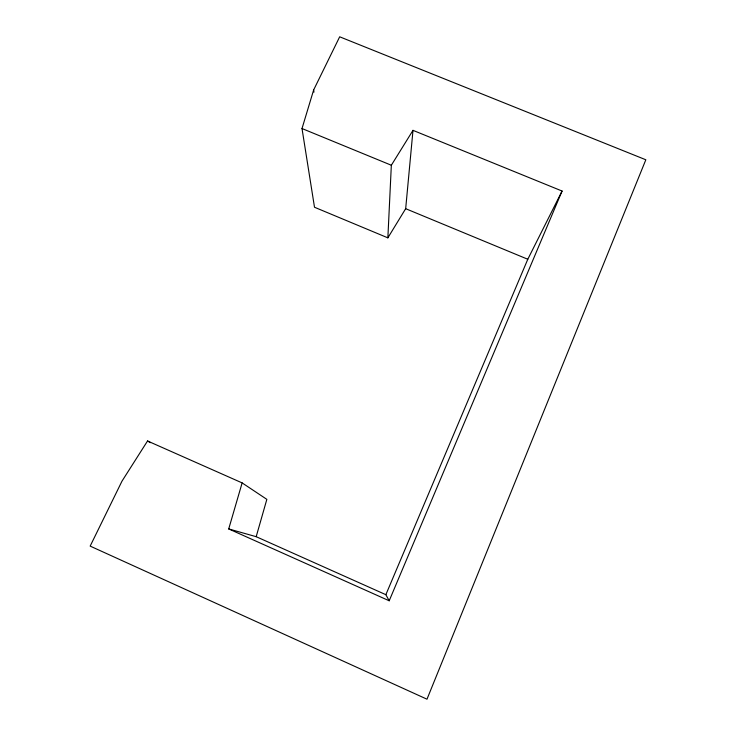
<?xml version="1.0" encoding="UTF-8"?>
<svg xmlns="http://www.w3.org/2000/svg" width="736" height="736" viewBox="0 0 736 736"><rect width="100%" height="100%" fill="white"/><g stroke="black" fill="none" stroke-linecap="round" stroke-linejoin="round"><path stroke-width="1.1" d="M387.863 237.848L391.34 165.241L412.997 130.346L562.074 191.038L389.197 600.778L228.712 528.936L242.135 482.908L147.54 440.984L121.983 481.16L90.169 546.103L426.99 699.2L645.831 159.776L339.682 36.8L313.665 89.902L302.008 128.542L314.502 207.248L387.863 237.848L405.674 208.693L412.997 130.346M389.197 600.778L385.857 594.688L256.183 536.691L266.846 499.358L242.135 482.908M385.857 594.688L527.795 259.256L562.074 191.038M228.712 528.936L256.183 536.691M302.008 128.542L391.34 165.241M405.674 208.693L527.795 259.256M147.54 440.984L150.503 442.676M313.665 89.902L313.941 92.175"/></g></svg>
